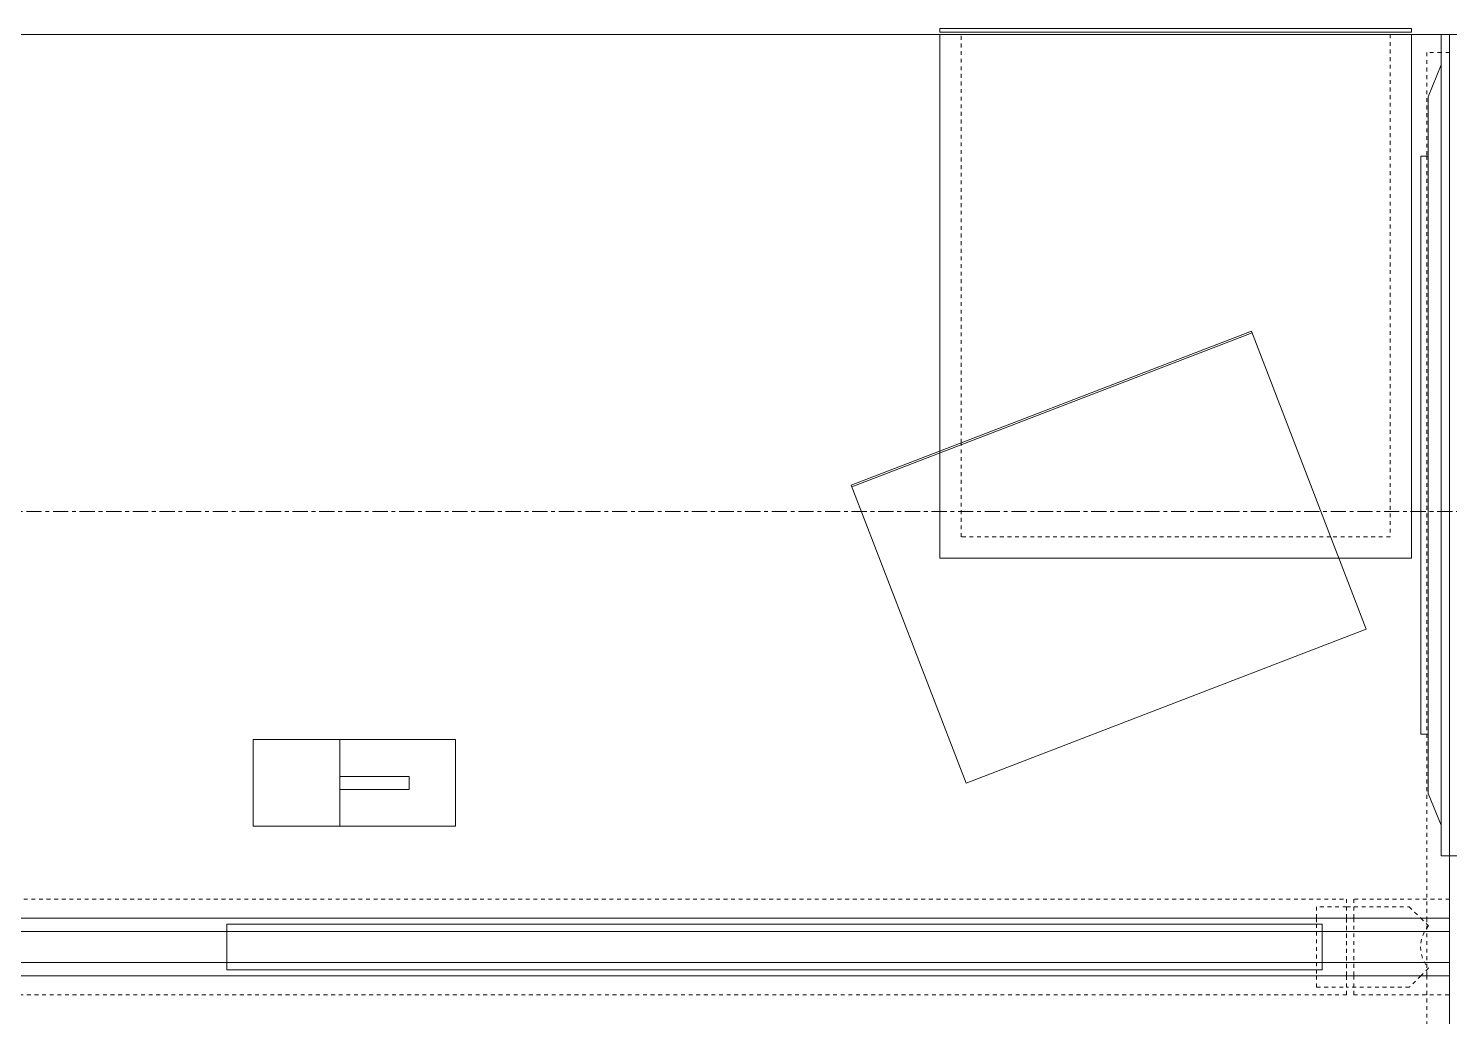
# Model space of a CAD drawing. Header units: inches. Extents: x 29752 to 31446, y 4278 to 5722.
# Drawn here: x 30988.21 to 31034.93, y 4751.1 to 4783.59 of the extents above; entities that cross this region are included whole.
import ezdxf

# ---------------------------------------------------------------- set-up
doc = ezdxf.new("R2010")
doc.units = ezdxf.units.IN
doc.header["$MEASUREMENT"] = 0
doc.linetypes.add('Dash', pattern=[0.25, 0.125, -0.125])
doc.linetypes.add('Grid Line 1_2_', pattern=[0.875, 0.5, -0.125, 0.125, -0.125])
for name, color, linetype, lineweight in [('I-FURN', 30, 'Continuous', 9), ('I-FURN-HDLN', 30, 'Dash', 9), ('S-GRID', 1, 'Continuous', 9)]:
    doc.layers.add(name, color=color, linetype=linetype, lineweight=lineweight)

# ---------------------------------------------------------------- blocks, each defined once
blk = doc.blocks.new('Desk_Structures-Teknion-JNDBB_Structural_Beam_Double_Sided-R2015 - Double Sided-6171614-FIRST FLOOR POWER _ SIGNAL')
at = {"layer": 'I-FURN-HDLN'}
for p, q in [((-36.276, 29.408), (-36.75, 29.408)), ((-36.75, 29.408), (-36.75, 25.999)), ((-36, 29.408), (-36.276, 29.408)), ((-36.75, 25.999), (-36.75, 7.001)), ((-36.75, 7.001), (-36.75, 0.945)), ((-36, 1.575), (-39.15, 1.575)), ((-39.15, 1.575), (-39.15, 0.945)), ((-39.15, 0.945), (-39.15, -0.945)), ((-36.75, 0.945), (-36.75, -0.945)), ((-39.15, -0.945), (-39.15, -1.575)), ((-36.75, -0.945), (-36.75, -7.001)), ((-39.15, -1.575), (-36, -1.575))]:
    blk.add_line(p, q, dxfattribs=at)
blk = doc.blocks.new('Desk_Structures-Teknion-JNDBB_Structural_Beam_Double_Sided-R2015 - Double Sided-6171615-FIRST FLOOR POWER _ SIGNAL')
at = {"layer": 'I-FURN-HDLN'}
for p, q in [((-32.614, 1.575), (32.614, 1.575)), ((-32.614, 0.945), (-32.614, 1.575)), ((-35.304, 0.696), (-35.055, 0.945)), ((-35.055, 0.945), (-34.675, 1.325)), ((-34.675, 1.325), (-32.614, 1.325)), ((-31.63, 1.325), (-32.614, 1.325)), ((-32.614, 1.325), (-32.614, 0.945)), ((-32.614, 0.945), (-32.614, -0.945)), ((-32.614, -0.945), (-32.614, 0.945)), ((-31.63, 0.945), (-31.63, 1.325)), ((-31.63, 0.75), (-31.63, 0.945)), ((-31.63, -0.75), (-31.63, 0.75)), ((-35.055, -0.945), (-35.304, -0.696)), ((-31.63, -0.945), (-31.63, -0.75)), ((-34.675, -1.325), (-35.055, -0.945)), ((-32.614, -1.325), (-34.675, -1.325)), ((-32.614, -0.945), (-32.614, -1.325)), ((-32.614, -1.575), (-32.614, -0.945)), ((-32.614, -1.325), (-31.63, -1.325)), ((-31.63, -1.325), (-31.63, -0.945)), ((32.614, -1.575), (-32.614, -1.575))]:
    blk.add_line(p, q, dxfattribs=at)
blk.add_arc((-36.127, 0), 1.078, 319.7931, 40.2069, dxfattribs=at)
blk = doc.blocks.new('Desk-Teknion-JNWDSN-Double_Sided_Rectangular-R2015 - 60_ Depth-6281707-FIRST FLOOR POWER _ SIGNAL')
at = {"layer": 'I-FURN'}
for p, q in [((-36, 0.945), (-36, 3)), ((-36, -0.945), (-36, 0.945)), ((-36, -3), (-36, -0.945)), ((-36, -30), (-36, -3)), ((-3.327, -3.972), (-3.327, -6.816)), ((0.479, -3.972), (-3.327, -3.972)), ((0.479, -3.972), (3.327, -3.972)), ((0.479, -6.816), (0.479, -3.972)), ((3.327, -3.972), (3.327, -6.816)), ((-1.8, -5.181), (0.479, -5.181)), ((-1.8, -5.606), (-1.8, -5.181)), ((0.479, -5.606), (-1.8, -5.606)), ((-3.327, -6.816), (0.479, -6.816)), ((3.327, -6.816), (0.479, -6.816)), ((-35.725, -30), (-36, -30)), ((35.724, -30), (-35.725, -30))]:
    blk.add_line(p, q, dxfattribs=at)
blk = doc.blocks.new('Screen-Desk_Mounted-Teknion-JNSASW-Solid_Add-On-R2015 - Standard Width-6308290-FIRST FLOOR POWER _ SIGNAL')
at = {"layer": 'I-FURN'}
for p, q in [((36, 0.945), (-36, 0.945)), ((36, -0.945), (36, 0.945)), ((-36, 0.508), (36, 0.508)), ((31.813, 0.75), (-4.187, 0.75)), ((-4.187, 0.75), (-4.187, -0.75)), ((31.813, -0.75), (31.813, 0.75)), ((-36, -0.508), (36, -0.508)), ((-4.187, -0.75), (31.813, -0.75)), ((-36, -0.945), (36, -0.945))]:
    blk.add_line(p, q, dxfattribs=at)
blk = doc.blocks.new('Accessories-Teknion-JNAMD-Drawer_Module-R2015 - Letter Size-6171627-FIRST FLOOR POWER _ SIGNAL')
at = {"layer": 'I-FURN'}
for p, q in [((7.049, 5.22), (-7.049, 5.22)), ((-7.049, 5.22), (-7.049, -5.28)), ((7.049, -5.28), (7.049, 5.22)), ((-7.049, -5.22), (7.049, -5.22)), ((-7.049, -5.28), (7.049, -5.28))]:
    blk.add_line(p, q, dxfattribs=at)
blk = doc.blocks.new('Storage-Freestanding-Teknion-JNFMP-Mobile_Pedestal_with_Seat-R2015 - Metal-V63-FIRST FLOOR POWER _ SIGNAL')
at = {"layer": 'I-FURN'}
for p, q in [((-5.365, 8.55), (-7.75, 8.55)), ((-7.75, 8.55), (-7.75, -8.67)), ((7.75, 8.55), (-5.365, 8.55)), ((7.75, 5.024), (7.75, 8.55)), ((7.75, -8.67), (7.75, 5.024)), ((-7.75, -8.67), (7.75, -8.67)), ((7.75, -8.749), (-7.75, -8.749)), ((-7.75, -8.749), (-7.75, -8.867)), ((-7.75, -8.867), (7.75, -8.867)), ((7.75, -8.867), (7.75, -8.749))]:
    blk.add_line(p, q, dxfattribs=at)
at = {"layer": 'I-FURN-HDLN'}
for p, q in [((-7.049, -8.67), (-7.049, 7.849)), ((-7.049, 7.849), (-5.095, 7.849)), ((-5.095, 7.849), (7.049, 7.849)), ((7.049, 7.849), (7.049, 4.755)), ((7.049, 4.755), (7.049, -8.67))]:
    blk.add_line(p, q, dxfattribs=at)
blk = doc.blocks.new('Screen-Desk_Mounted-Teknion-JNSAEW-Felt_Elevated-R2015 - Standard Width-6171625-FIRST FLOOR POWER _ SIGNAL')
at = {"layer": 'I-FURN'}
for p, q in [((9.499, 0.945), (-9.499, 0.945)), ((-9.499, 0.945), (-9.499, 0.703)), ((9.499, 0.703), (9.499, 0.945)), ((-11.452, 0.703), (-12.5, 0.276)), ((11.452, 0.703), (-11.452, 0.703)), ((-9.499, 0.703), (9.499, 0.703)), ((12.5, 0.276), (11.452, 0.703)), ((13.5, 0.276), (-13.5, 0.276)), ((-13.5, 0.276), (-13.5, -0.276)), ((-12.5, 0.276), (12.5, 0.276)), ((13.5, -0.276), (13.5, 0.276)), ((-13.5, -0.276), (13.5, -0.276)), ((12.5, -0.276), (-12.5, -0.276)), ((-12.5, -0.276), (-11.452, -0.703)), ((11.452, -0.703), (12.5, -0.276)), ((-11.452, -0.703), (11.452, -0.703)), ((9.499, -0.703), (-9.499, -0.703)), ((-9.499, -0.703), (-9.499, -0.945)), ((9.499, -0.945), (9.499, -0.703)), ((-9.499, -0.945), (9.499, -0.945))]:
    blk.add_line(p, q, dxfattribs=at)

msp = doc.modelspace()

# ---------------------------------------------------------------- linework, layer by layer
at = {"layer": 'S-GRID', "linetype": 'Grid Line 1_2_'}
msp.add_line((31446.272, 4767.703), (29775.662, 4767.703), dxfattribs=at)

# ---------------------------------------------------------------- block references
at = {"layer": 'I-FURN'}
for name, p, rotation in [('Storage-Freestanding-Teknion-JNFMP-Mobile_Pedestal_with_Seat-R2015 - Metal-V63-FIRST FLOOR POWER _ SIGNAL', (31025.927, 4774.721), 180), ('Desk-Teknion-JNWDSN-Double_Sided_Rectangular-R2015 - 60_ Depth-6281707-FIRST FLOOR POWER _ SIGNAL', (30998.927, 4753.391), 180), ('Screen-Desk_Mounted-Teknion-JNSAEW-Felt_Elevated-R2015 - Standard Width-6171625-FIRST FLOOR POWER _ SIGNAL', (31034.927, 4769.891), 269.9999999999997), ('Desk_Structures-Teknion-JNDBB_Structural_Beam_Double_Sided-R2015 - Double Sided-6171615-FIRST FLOOR POWER _ SIGNAL', (30998.927, 4753.391), 180), ('Accessories-Teknion-JNAMD-Drawer_Module-R2015 - Letter Size-6171627-FIRST FLOOR POWER _ SIGNAL', (31023.736, 4766.179), 201.0532295833245)]:
    msp.add_blockref(name, p, dxfattribs=dict(at, rotation=rotation))
for name, p in [('Desk_Structures-Teknion-JNDBB_Structural_Beam_Double_Sided-R2015 - Double Sided-6171614-FIRST FLOOR POWER _ SIGNAL', (31070.927, 4753.391)), ('Screen-Desk_Mounted-Teknion-JNSASW-Solid_Add-On-R2015 - Standard Width-6308290-FIRST FLOOR POWER _ SIGNAL', (30998.927, 4753.391))]:
    msp.add_blockref(name, p, dxfattribs=at)

doc.saveas('drawing.dxf')
